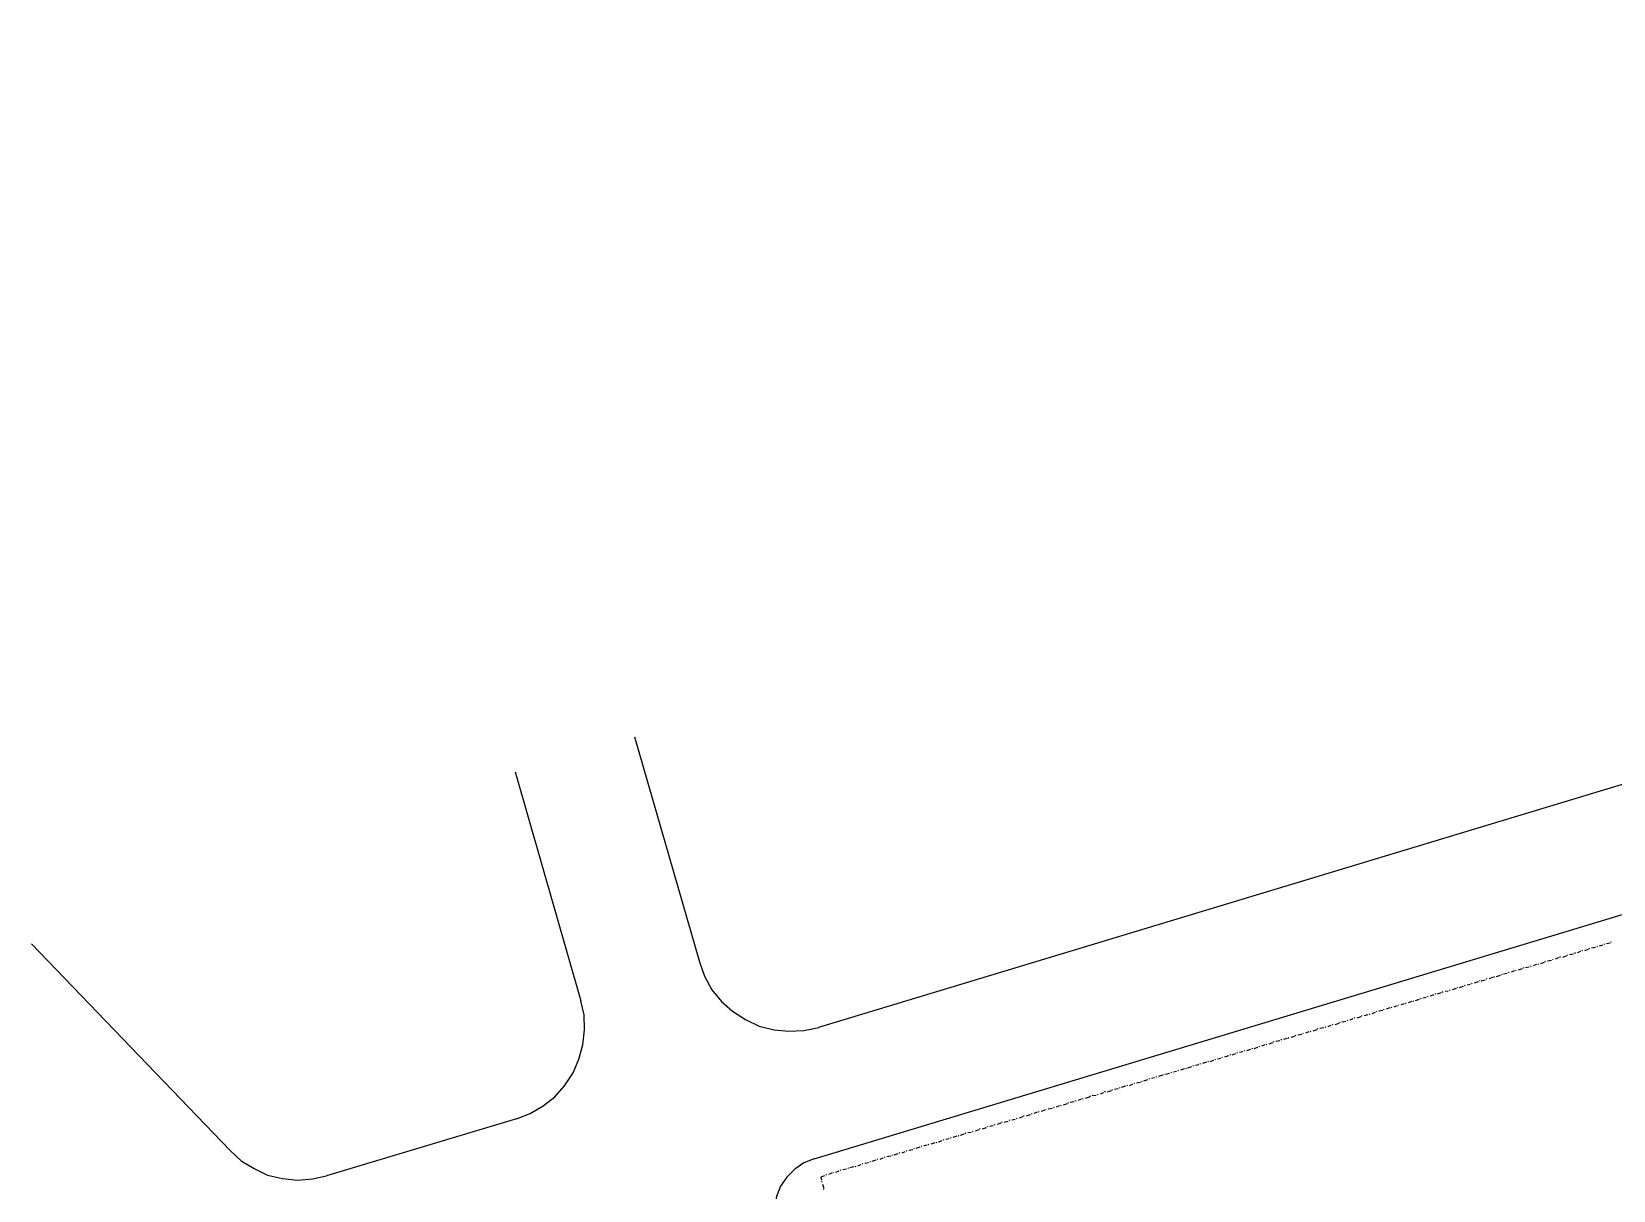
# Model space of a CAD drawing. Header units: millimetres. Extents: x -369 to -70, y -1414 to -1185.
# Drawn here: x -368.8 to -286.2, y -1254 to -1193.6 of the extents above; entities that cross this region are included whole.
import ezdxf

# ---------------------------------------------------------------- set-up
doc = ezdxf.new("R2010")
doc.units = ezdxf.units.MM
doc.header["$MEASUREMENT"] = 0
for name, color, linetype in [('12', 12, 'Continuous'), ('14', 14, 'Continuous'), ('8', 8, 'Continuous')]:
    doc.layers.add(name, color=color, linetype=linetype)

msp = doc.modelspace()

# ---------------------------------------------------------------- linework, layer by layer
at = {"layer": '12'}
for points in [[(-287.834, -1241.536), (-287.866, -1241.5)], [(-287.531, -1241.468), (-287.734, -1241.536)], [(-287.463, -1241.432), (-287.495, -1241.4)], [(-287.159, -1241.368), (-287.359, -1241.4)], [(-287.055, -1241.332), (-287.091, -1241.3)], [(-286.787, -1241.233), (-286.955, -1241.3)], [(-286.683, -1241.197), (-286.719, -1241.165)], [(-286.38, -1241.129), (-286.583, -1241.165)], [(-286.312, -1241.097), (-286.344, -1241.061)], [(-290.608, -1242.383), (-290.812, -1242.415)], [(-290.508, -1242.348), (-290.54, -1242.316)], [(-290.236, -1242.248), (-290.404, -1242.316)], [(-290.136, -1242.248), (-290.168, -1242.212)], [(-289.832, -1242.144), (-290.032, -1242.212)], [(-289.764, -1242.112), (-289.796, -1242.076)], [(-289.457, -1242.044), (-289.661, -1242.076)], [(-289.357, -1242.008), (-289.389, -1241.976)], [(-289.085, -1241.908), (-289.257, -1241.976)], [(-288.985, -1241.876), (-289.017, -1241.84)], [(-288.681, -1241.808), (-288.881, -1241.876)], [(-288.614, -1241.772), (-288.645, -1241.74)], [(-288.31, -1241.704), (-288.51, -1241.74)], [(-288.206, -1241.672), (-288.242, -1241.636)], [(-287.934, -1241.568), (-288.106, -1241.636)], [(-293.281, -1243.159), (-293.485, -1243.227)], [(-293.181, -1243.127), (-293.213, -1243.091)], [(-292.91, -1243.059), (-293.113, -1243.127)], [(-292.81, -1243.023), (-292.842, -1242.991)], [(-292.538, -1242.923), (-292.706, -1242.991)], [(-292.434, -1242.923), (-292.47, -1242.891)], [(-292.13, -1242.823), (-292.334, -1242.891)], [(-292.03, -1242.787), (-292.062, -1242.755)], [(-291.759, -1242.719), (-291.962, -1242.755)], [(-291.659, -1242.687), (-291.691, -1242.651)], [(-291.387, -1242.583), (-291.555, -1242.651)], [(-291.287, -1242.583), (-291.319, -1242.551)], [(-290.979, -1242.483), (-291.183, -1242.551)], [(-290.879, -1242.447), (-290.911, -1242.415)], [(-296.259, -1244.038), (-296.295, -1244.006)], [(-295.987, -1243.974), (-296.159, -1244.006)], [(-295.887, -1243.938), (-295.919, -1243.906)], [(-295.583, -1243.838), (-295.787, -1243.906)], [(-295.479, -1243.802), (-295.515, -1243.77)], [(-295.212, -1243.734), (-295.411, -1243.802)], [(-295.108, -1243.702), (-295.144, -1243.666)], [(-294.84, -1243.634), (-295.008, -1243.666)], [(-294.736, -1243.598), (-294.772, -1243.566)], [(-294.432, -1243.498), (-294.636, -1243.566)], [(-294.332, -1243.466), (-294.364, -1243.431)], [(-294.061, -1243.399), (-294.264, -1243.466)], [(-293.957, -1243.363), (-293.993, -1243.331)], [(-293.689, -1243.295), (-293.857, -1243.331)], [(-293.585, -1243.263), (-293.621, -1243.227)], [(-298.932, -1244.853), (-298.964, -1244.817)], [(-298.66, -1244.749), (-298.832, -1244.817)], [(-298.56, -1244.717), (-298.592, -1244.681)], [(-298.257, -1244.649), (-298.457, -1244.681)], [(-298.189, -1244.613), (-298.221, -1244.581)], [(-297.885, -1244.514), (-298.085, -1244.581)], [(-297.781, -1244.514), (-297.817, -1244.482)], [(-297.509, -1244.414), (-297.681, -1244.482)], [(-297.41, -1244.378), (-297.441, -1244.346)], [(-297.138, -1244.31), (-297.31, -1244.346)], [(-297.038, -1244.278), (-297.07, -1244.242)], [(-296.734, -1244.174), (-296.934, -1244.242)], [(-296.63, -1244.174), (-296.666, -1244.142)], [(-296.362, -1244.074), (-296.562, -1244.142)], [(-301.706, -1245.664), (-301.909, -1245.732)], [(-301.638, -1245.629), (-301.674, -1245.597)], [(-301.334, -1245.561), (-301.538, -1245.597)], [(-301.234, -1245.529), (-301.266, -1245.497)], [(-300.962, -1245.429), (-301.13, -1245.497)], [(-300.862, -1245.393), (-300.894, -1245.361)], [(-300.555, -1245.325), (-300.758, -1245.393)], [(-300.487, -1245.293), (-300.523, -1245.257)], [(-300.183, -1245.225), (-300.387, -1245.257)], [(-300.083, -1245.189), (-300.115, -1245.157)], [(-299.811, -1245.089), (-299.979, -1245.157)], [(-299.711, -1245.053), (-299.743, -1245.021)], [(-299.408, -1244.989), (-299.608, -1245.053)], [(-299.34, -1244.953), (-299.372, -1244.921)], [(-299.032, -1244.885), (-299.236, -1244.921)], [(-304.683, -1246.544), (-304.719, -1246.512)], [(-304.415, -1246.444), (-304.583, -1246.512)], [(-304.311, -1246.444), (-304.347, -1246.408)], [(-304.008, -1246.34), (-304.211, -1246.408)], [(-303.94, -1246.308), (-303.976, -1246.272)], [(-303.636, -1246.24), (-303.84, -1246.272)], [(-303.532, -1246.204), (-303.568, -1246.172)], [(-303.264, -1246.104), (-303.432, -1246.172)], [(-303.16, -1246.104), (-303.196, -1246.068)], [(-302.857, -1246.004), (-303.06, -1246.068)], [(-302.789, -1245.968), (-302.825, -1245.936)], [(-302.485, -1245.9), (-302.689, -1245.936)], [(-302.385, -1245.868), (-302.417, -1245.832)], [(-302.113, -1245.764), (-302.281, -1245.832)], [(-302.009, -1245.764), (-302.045, -1245.732)], [(-307.356, -1247.323), (-307.392, -1247.287)], [(-307.085, -1247.255), (-307.289, -1247.323)], [(-306.985, -1247.219), (-307.021, -1247.187)], [(-306.713, -1247.151), (-306.885, -1247.187)], [(-306.613, -1247.119), (-306.645, -1247.083)], [(-306.309, -1247.019), (-306.513, -1247.083)], [(-306.206, -1246.983), (-306.241, -1246.951)], [(-305.938, -1246.915), (-306.138, -1246.983)], [(-305.834, -1246.883), (-305.87, -1246.847)], [(-305.562, -1246.815), (-305.734, -1246.847)], [(-305.462, -1246.779), (-305.498, -1246.748)], [(-305.158, -1246.68), (-305.362, -1246.748)], [(-305.055, -1246.644), (-305.091, -1246.612)], [(-304.787, -1246.576), (-304.991, -1246.644)], [(-310.166, -1248.166), (-310.334, -1248.202)], [(-310.062, -1248.134), (-310.098, -1248.098)], [(-309.758, -1248.034), (-309.962, -1248.098)], [(-309.658, -1248.034), (-309.69, -1247.998)], [(-309.387, -1247.93), (-309.59, -1247.998)], [(-309.287, -1247.898), (-309.319, -1247.862)], [(-309.015, -1247.831), (-309.183, -1247.862)], [(-308.915, -1247.795), (-308.947, -1247.763)], [(-308.607, -1247.695), (-308.811, -1247.763)], [(-308.507, -1247.695), (-308.543, -1247.659)], [(-308.236, -1247.591), (-308.44, -1247.659)], [(-308.136, -1247.559), (-308.168, -1247.527)], [(-307.864, -1247.491), (-308.036, -1247.527)], [(-307.764, -1247.459), (-307.796, -1247.423)], [(-307.46, -1247.355), (-307.66, -1247.423)], [(-312.84, -1248.946), (-313.007, -1249.013)], [(-312.736, -1248.914), (-312.772, -1248.878)], [(-312.432, -1248.846), (-312.636, -1248.914)], [(-312.364, -1248.81), (-312.4, -1248.778)], [(-312.06, -1248.742), (-312.264, -1248.778)], [(-311.96, -1248.71), (-311.992, -1248.674)], [(-311.689, -1248.606), (-311.892, -1248.674)], [(-311.585, -1248.574), (-311.621, -1248.542)], [(-311.317, -1248.506), (-311.485, -1248.574)], [(-311.213, -1248.474), (-311.249, -1248.438)], [(-310.909, -1248.406), (-311.113, -1248.438)], [(-310.809, -1248.37), (-310.841, -1248.338)], [(-310.538, -1248.27), (-310.741, -1248.338)], [(-310.438, -1248.234), (-310.47, -1248.202)], [(-315.817, -1249.825), (-315.849, -1249.793)], [(-315.513, -1249.757), (-315.713, -1249.793)], [(-315.409, -1249.725), (-315.445, -1249.689)], [(-315.137, -1249.621), (-315.309, -1249.689)], [(-315.038, -1249.621), (-315.073, -1249.589)], [(-314.734, -1249.521), (-314.938, -1249.589)], [(-314.666, -1249.489), (-314.698, -1249.453)], [(-314.362, -1249.421), (-314.566, -1249.453)], [(-314.258, -1249.385), (-314.294, -1249.353)], [(-313.99, -1249.285), (-314.158, -1249.353)], [(-313.887, -1249.285), (-313.923, -1249.249)], [(-313.583, -1249.181), (-313.787, -1249.249)], [(-313.515, -1249.149), (-313.551, -1249.113)], [(-313.211, -1249.081), (-313.415, -1249.113)], [(-313.107, -1249.049), (-313.143, -1249.013)], [(-318.49, -1250.636), (-318.522, -1250.604)], [(-318.183, -1250.536), (-318.386, -1250.604)], [(-318.119, -1250.504), (-318.151, -1250.468)], [(-317.811, -1250.436), (-318.015, -1250.504)], [(-317.711, -1250.4), (-317.743, -1250.368)], [(-317.439, -1250.332), (-317.611, -1250.368)], [(-317.339, -1250.3), (-317.371, -1250.264)], [(-317.036, -1250.196), (-317.236, -1250.264)], [(-316.968, -1250.164), (-317, -1250.128)], [(-316.66, -1250.096), (-316.864, -1250.164)], [(-316.56, -1250.064), (-316.596, -1250.029)], [(-316.288, -1249.961), (-316.46, -1250.029)], [(-316.188, -1249.961), (-316.22, -1249.929)], [(-315.885, -1249.861), (-316.089, -1249.929)], [(-321.264, -1251.451), (-321.468, -1251.519)], [(-321.164, -1251.415), (-321.196, -1251.383)], [(-320.892, -1251.347), (-321.06, -1251.383)], [(-320.788, -1251.315), (-320.824, -1251.279)], [(-320.485, -1251.211), (-320.688, -1251.279)], [(-320.385, -1251.211), (-320.417, -1251.179)], [(-320.113, -1251.112), (-320.317, -1251.179)], [(-320.013, -1251.08), (-320.045, -1251.044)], [(-319.741, -1251.012), (-319.909, -1251.044)], [(-319.641, -1250.976), (-319.673, -1250.944)], [(-319.334, -1250.876), (-319.537, -1250.944)], [(-319.266, -1250.84), (-319.302, -1250.808)], [(-318.962, -1250.772), (-319.166, -1250.84)], [(-318.862, -1250.74), (-318.894, -1250.704)], [(-318.59, -1250.672), (-318.758, -1250.704)], [(-324.241, -1252.33), (-324.273, -1252.294)], [(-323.937, -1252.262), (-324.141, -1252.294)], [(-323.834, -1252.227), (-323.869, -1252.195)], [(-323.566, -1252.127), (-323.766, -1252.195)], [(-323.462, -1252.095), (-323.498, -1252.059)], [(-323.194, -1252.027), (-323.362, -1252.095)], [(-323.09, -1251.991), (-323.126, -1251.959)], [(-322.786, -1251.923), (-322.99, -1251.959)], [(-322.687, -1251.891), (-322.719, -1251.855)], [(-322.415, -1251.787), (-322.619, -1251.855)], [(-322.311, -1251.755), (-322.347, -1251.719)], [(-322.043, -1251.687), (-322.211, -1251.719)], [(-321.939, -1251.655), (-321.975, -1251.619)], [(-321.636, -1251.551), (-321.839, -1251.619)], [(-321.536, -1251.551), (-321.568, -1251.519)], [(-326.915, -1253.142), (-326.947, -1253.11)], [(-326.643, -1253.042), (-326.811, -1253.11)], [(-326.543, -1253.006), (-326.575, -1252.974)], [(-326.239, -1252.938), (-326.439, -1252.974)], [(-326.135, -1252.906), (-326.171, -1252.87)], [(-325.864, -1252.802), (-326.067, -1252.87)], [(-325.764, -1252.802), (-325.796, -1252.77)], [(-325.492, -1252.702), (-325.664, -1252.77)], [(-325.392, -1252.67), (-325.424, -1252.634)], [(-325.088, -1252.602), (-325.288, -1252.634)], [(-324.984, -1252.566), (-325.02, -1252.534)], [(-324.717, -1252.466), (-324.917, -1252.534)], [(-324.613, -1252.43), (-324.649, -1252.398)], [(-324.341, -1252.362), (-324.513, -1252.43)], [(-327.386, -1253.278), (-327.59, -1253.346)], [(-327.59, -1253.346), (-327.558, -1253.513)], [(-327.522, -1253.617), (-327.558, -1253.581)], [(-327.49, -1253.717), (-327.422, -1253.921)], [(-327.286, -1253.242), (-327.318, -1253.21)], [(-327.015, -1253.142), (-327.186, -1253.21)], [(-327.422, -1253.989), (-327.454, -1253.953)]]:
    msp.add_lwpolyline(points, dxfattribs=at)
at = {"layer": '14'}
for points in [[(-155.77, -1193.556), (-327.698, -1245.529)], [(-327.934, -1252.394), (-153.912, -1199.778), (-153.912, -1199.778), (-145.959, -1231.825)], [(-337.305, -1230.37), (-333.92, -1242.112)], [(-343.532, -1232.197), (-340.111, -1244.142)], [(-358.418, -1251.959), (-368.773, -1241.165)], [(-333.92, -1242.112), (-333.649, -1242.855), (-333.277, -1243.566), (-332.769, -1244.178), (-332.194, -1244.685), (-331.519, -1245.125), (-330.807, -1245.461), (-330.028, -1245.664), (-329.253, -1245.732), (-328.473, -1245.7), (-327.694, -1245.529)], [(-343.464, -1250.3), (-342.752, -1250.029), (-342.077, -1249.625), (-341.465, -1249.149), (-340.958, -1248.574), (-340.518, -1247.898), (-340.215, -1247.187), (-340.011, -1246.444), (-339.911, -1245.664), (-339.943, -1244.885), (-340.111, -1244.142)], [(-343.464, -1250.3), (-353.375, -1253.278)], [(-358.418, -1251.959), (-357.843, -1252.498), (-357.167, -1252.906), (-356.456, -1253.246), (-355.677, -1253.413), (-354.897, -1253.513), (-354.122, -1253.445), (-353.375, -1253.278)], [(-327.93, -1252.398), (-328.473, -1252.602), (-328.945, -1252.938), (-329.352, -1253.346), (-329.692, -1253.821), (-329.892, -1254.361), (-330.028, -1254.936), (-330.028, -1255.512), (-329.928, -1256.087)]]:
    msp.add_lwpolyline(points, dxfattribs=at)
at = {"layer": '8'}
msp.add_lwpolyline([(-326.715, -1252.059), (-326.747, -1252.027)], dxfattribs=at)

doc.saveas('drawing.dxf')
